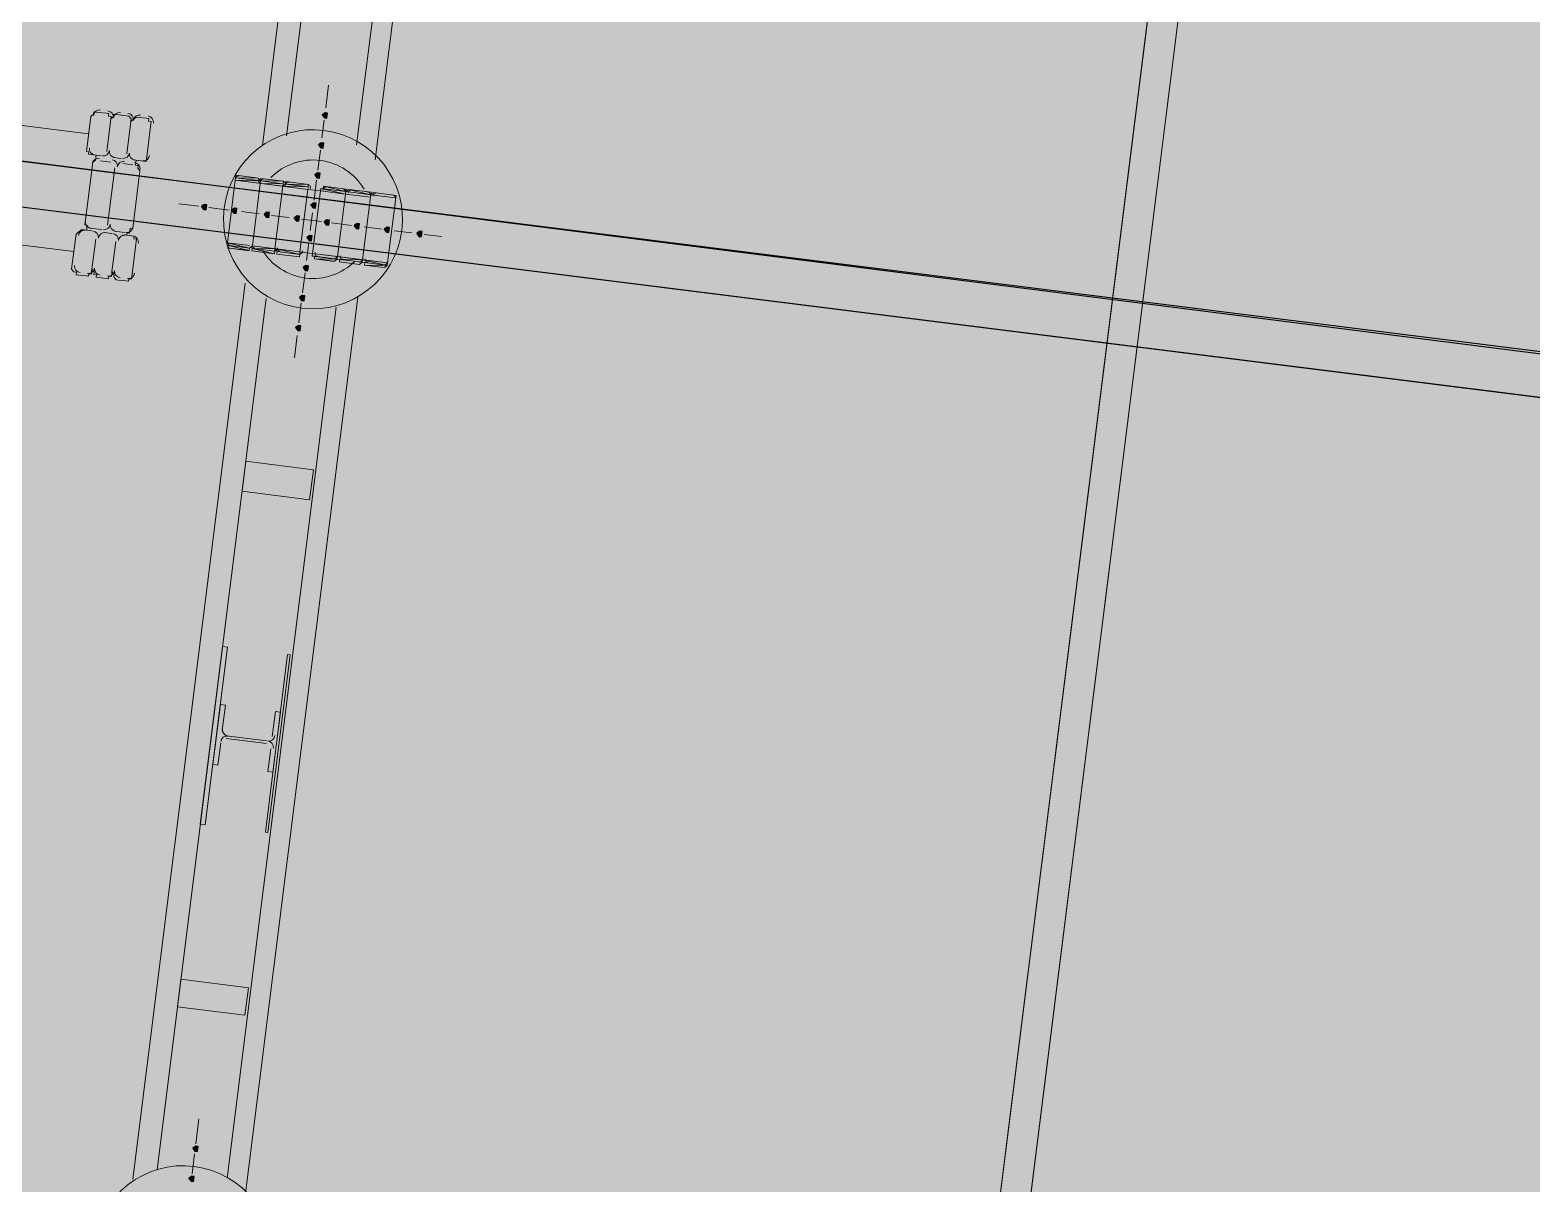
# Model space of a CAD drawing. Header units: metres. Extents: x -4 to 509425, y 7549 to 4732445.
# Drawn here: x 475976.93 to 475981.97, y 4719763.64 to 4719767.52 of the extents above; entities that cross this region are included whole.
import ezdxf

# ---------------------------------------------------------------- set-up
doc = ezdxf.new("R2010")
doc.units = ezdxf.units.M
doc.header["$LTSCALE"] = 0.01
doc.header["$MEASUREMENT"] = 0
doc.layers.get('0').update_dxf_attribs({"lineweight": 0})
doc.layers.add('_SUBESTACIÓN', color=1, linetype='Continuous')
doc.layers.add('SUBESTACION LA VID', color=253, linetype='Continuous')

# ---------------------------------------------------------------- blocks, each defined once
blk = doc.blocks.new('A$Cfff6051d')
at = {"layer": 'SUBESTACION LA VID', "transparency": 33554687}
h = blk.add_hatch(color=256, dxfattribs=at)
h.dxf.hatch_style = 2
h.paths.add_polyline_path([(475977.9302, 4719767.2301), (475977.9313, 4719767.2385), (475977.9229, 4719767.2396), (475977.9134, 4719767.2322), (475977.9208, 4719767.2228), (475977.9292, 4719767.2217)])
h = blk.add_hatch(color=256, dxfattribs=at)
h.dxf.hatch_style = 2
h.paths.add_polyline_path([(475977.9176, 4719767.1293), (475977.9187, 4719767.1377), (475977.9103, 4719767.1388), (475977.9008, 4719767.1314), (475977.9082, 4719767.122), (475977.9166, 4719767.1209)])
h = blk.add_hatch(color=256, dxfattribs=at)
h.dxf.hatch_style = 2
h.paths.add_polyline_path([(475977.905, 4719767.0285), (475977.906, 4719767.0369), (475977.8976, 4719767.038), (475977.8882, 4719767.0306), (475977.8955, 4719767.0212), (475977.9039, 4719767.0201)])
h = blk.add_hatch(color=256, dxfattribs=at)
h.dxf.hatch_style = 2
h.paths.add_polyline_path([(475977.5248, 4719766.9226), (475977.5259, 4719766.931), (475977.5175, 4719766.932), (475977.508, 4719766.9247), (475977.5153, 4719766.9152), (475977.5237, 4719766.9142)])
h = blk.add_hatch(color=256, dxfattribs=at)
h.dxf.hatch_style = 2
h.paths.add_polyline_path([(475977.8923, 4719766.9277), (475977.8934, 4719766.9361), (475977.885, 4719766.9372), (475977.8755, 4719766.9298), (475977.8829, 4719766.9204), (475977.8913, 4719766.9193)])
h = blk.add_hatch(color=256, dxfattribs=at)
h.dxf.hatch_style = 2
h.paths.add_polyline_path([(475977.6256, 4719766.91), (475977.6267, 4719766.9184), (475977.6183, 4719766.9194), (475977.6088, 4719766.9121), (475977.6162, 4719766.9026), (475977.6246, 4719766.9016)])
h = blk.add_hatch(color=256, dxfattribs=at)
h.dxf.hatch_style = 2
h.paths.add_polyline_path([(475977.7348, 4719766.8963), (475977.7359, 4719766.9047), (475977.7275, 4719766.9057), (475977.718, 4719766.8984), (475977.7254, 4719766.8889), (475977.7338, 4719766.8879)])
h = blk.add_hatch(color=256, dxfattribs=at)
h.dxf.hatch_style = 2
h.paths.add_polyline_path([(475977.8356, 4719766.8836), (475977.8367, 4719766.892), (475977.8283, 4719766.8931), (475977.8188, 4719766.8857), (475977.8262, 4719766.8763), (475977.8346, 4719766.8752)])
h = blk.add_hatch(color=256, dxfattribs=at)
h.dxf.hatch_style = 2
h.paths.add_polyline_path([(475977.9364, 4719766.871), (475977.9375, 4719766.8794), (475977.9291, 4719766.8804), (475977.9196, 4719766.8731), (475977.927, 4719766.8636), (475977.9354, 4719766.8626)])
h = blk.add_hatch(color=256, dxfattribs=at)
h.dxf.hatch_style = 2
h.paths.add_polyline_path([(475978.0372, 4719766.8583), (475978.0383, 4719766.8667), (475978.0299, 4719766.8678), (475978.0204, 4719766.8605), (475978.0278, 4719766.851), (475978.0362, 4719766.8499)])
h = blk.add_hatch(color=256, dxfattribs=at)
h.dxf.hatch_style = 2
h.paths.add_polyline_path([(475978.138, 4719766.8457), (475978.1391, 4719766.8541), (475978.1307, 4719766.8552), (475978.1212, 4719766.8478), (475978.1286, 4719766.8384), (475978.137, 4719766.8373)])
h = blk.add_hatch(color=256, dxfattribs=at)
h.dxf.hatch_style = 2
h.paths.add_polyline_path([(475978.2472, 4719766.832), (475978.2483, 4719766.8404), (475978.2399, 4719766.8415), (475978.2304, 4719766.8341), (475978.2378, 4719766.8247), (475978.2462, 4719766.8236)])
h = blk.add_hatch(color=256, dxfattribs=at)
h.dxf.hatch_style = 2
h.paths.add_polyline_path([(475977.8786, 4719766.8185), (475977.8797, 4719766.8269), (475977.8713, 4719766.828), (475977.8618, 4719766.8206), (475977.8692, 4719766.8112), (475977.8776, 4719766.8101)])
h = blk.add_hatch(color=256, dxfattribs=at)
h.dxf.hatch_style = 2
h.paths.add_polyline_path([(475977.866, 4719766.7177), (475977.8671, 4719766.7261), (475977.8587, 4719766.7272), (475977.8492, 4719766.7198), (475977.8566, 4719766.7103), (475977.865, 4719766.7093)])
h = blk.add_hatch(color=256, dxfattribs=at)
h.dxf.hatch_style = 2
h.paths.add_polyline_path([(475977.8534, 4719766.6169), (475977.8544, 4719766.6253), (475977.846, 4719766.6263), (475977.8366, 4719766.619), (475977.8439, 4719766.6095), (475977.8523, 4719766.6085)])
h = blk.add_hatch(color=256, dxfattribs=at)
h.dxf.hatch_style = 2
h.paths.add_polyline_path([(475977.8407, 4719766.5161), (475977.8418, 4719766.5245), (475977.8334, 4719766.5255), (475977.8239, 4719766.5182), (475977.8313, 4719766.5087), (475977.8397, 4719766.5077)])
h = blk.add_hatch(color=256, dxfattribs=at)
h.dxf.hatch_style = 2
h.paths.add_polyline_path([(475977.4953, 4719763.7608), (475977.4964, 4719763.7692), (475977.488, 4719763.7702), (475977.4785, 4719763.7629), (475977.4858, 4719763.7534), (475977.4942, 4719763.7524)])
h = blk.add_hatch(color=256, dxfattribs=at)
h.dxf.hatch_style = 2
h.paths.add_polyline_path([(475977.4827, 4719763.66), (475977.4837, 4719763.6684), (475977.4753, 4719763.6694), (475977.4659, 4719763.6621), (475977.4732, 4719763.6526), (475977.4816, 4719763.6516)])
at = {"layer": 'SUBESTACION LA VID', "lineweight": 15}
for p, q in [((475978.0909, 4719770.1451), (475977.7128, 4719767.1294)), ((475977.7937, 4719767.1619), (475978.1602, 4719770.0852)), ((475978.0289, 4719767.1324), (475978.3954, 4719770.0557)), ((475978.4689, 4719770.0977), (475978.0909, 4719767.082)), ((475980.9038, 4719769.3061), (475980.1666, 4719763.4259)), ((475981.0046, 4719769.2935), (475980.2674, 4719763.4132)), ((475974.9281, 4719767.4444), (475977.129, 4719767.1685)), ((475977.9345, 4719767.332), (475977.925, 4719767.2564)), ((475977.1889, 4719767.2377), (475977.1637, 4719767.2409)), ((475977.2561, 4719767.2293), (475977.2309, 4719767.2325)), ((475977.1364, 4719767.2273), (475977.1227, 4719767.118)), ((475977.1899, 4719767.1096), (475977.2036, 4719767.2188)), ((475977.2036, 4719767.2188), (475977.1899, 4719767.1096)), ((475977.2571, 4719767.1012), (475977.2708, 4719767.2104)), ((475977.2708, 4719767.2104), (475977.2571, 4719767.1012)), ((475977.3233, 4719767.2209), (475977.2981, 4719767.224)), ((475977.3243, 4719767.0928), (475977.338, 4719767.202)), ((475977.9197, 4719767.2144), (475977.9124, 4719767.1556)), ((475977.1458, 4719767.0981), (475977.171, 4719767.0949)), ((475977.1542, 4719767.097), (475977.1521, 4719767.0802)), ((475977.213, 4719767.0897), (475977.2382, 4719767.0865)), ((475977.2802, 4719767.0812), (475977.3054, 4719767.0781)), ((475977.2886, 4719767.0802), (475977.2865, 4719767.0634)), ((475977.9071, 4719767.1136), (475977.8987, 4719767.0464)), ((475974.8786, 4719767.0496), (475977.0795, 4719766.7736)), ((476072.6429, 4719755.0745), (475976.8959, 4719767.0782)), ((475977.1173, 4719766.8713), (475977.1416, 4719767.0645)), ((475977.1689, 4719767.0781), (475977.2025, 4719767.0739)), ((475977.2172, 4719767.055), (475977.193, 4719766.8618)), ((475977.193, 4719766.8618), (475977.2172, 4719767.055)), ((475977.2445, 4719767.0687), (475977.2781, 4719767.0644)), ((475977.3012, 4719767.0445), (475977.277, 4719766.8513)), ((475977.6214, 4719767.0129), (475977.5951, 4719766.8029)), ((475977.6908, 4719767.0212), (475977.6319, 4719767.0286)), ((475977.7054, 4719767.0023), (475977.6791, 4719766.7923)), ((475977.6791, 4719766.7923), (475977.7054, 4719767.0023)), ((475977.7748, 4719767.0107), (475977.716, 4719767.0181)), ((475977.781, 4719766.9929), (475977.7547, 4719766.7828)), ((475977.7547, 4719766.7828), (475977.781, 4719766.9929)), ((475977.8588, 4719767.0002), (475977.8, 4719767.0075)), ((475977.8387, 4719766.7723), (475977.8651, 4719766.9823)), ((475977.8945, 4719767.0128), (475977.886, 4719766.9456)), ((475977.926, 4719766.9917), (475977.9764, 4719766.9854)), ((475978.01, 4719766.9812), (475978.0604, 4719766.9749)), ((475977.4996, 4719766.9257), (475977.4324, 4719766.9342)), ((475977.8807, 4719766.767), (475977.9071, 4719766.9771)), ((475977.9911, 4719766.9665), (475977.9647, 4719766.7565)), ((475977.9647, 4719766.7565), (475977.9911, 4719766.9665)), ((475978.0751, 4719766.956), (475978.0487, 4719766.746)), ((475978.0487, 4719766.746), (475978.0751, 4719766.956)), ((475978.094, 4719766.9707), (475978.1444, 4719766.9644)), ((475978.1591, 4719766.9455), (475978.1327, 4719766.7355)), ((476072.6239, 4719754.9233), (475976.8769, 4719766.927)), ((475977.6004, 4719766.9131), (475977.5332, 4719766.9215)), ((475977.7012, 4719766.9005), (475977.6424, 4719766.9078)), ((475977.802, 4719766.8878), (475977.7432, 4719766.8952)), ((475977.9112, 4719766.8741), (475977.844, 4719766.8826)), ((475977.8808, 4719766.9036), (475977.8734, 4719766.8448)), ((475977.1142, 4719766.8461), (475977.1394, 4719766.8429)), ((475977.1226, 4719766.845), (475977.1236, 4719766.8534)), ((475977.174, 4719766.8471), (475977.132, 4719766.8524)), ((475977.1814, 4719766.8377), (475977.2066, 4719766.8345)), ((475977.2496, 4719766.8376), (475977.216, 4719766.8418)), ((475977.2486, 4719766.8292), (475977.2738, 4719766.8261)), ((475977.257, 4719766.8282), (475977.258, 4719766.8366)), ((475978.012, 4719766.8615), (475977.9448, 4719766.8699)), ((475978.1128, 4719766.8489), (475978.054, 4719766.8562)), ((475978.2136, 4719766.8362), (475978.1548, 4719766.8436)), ((475978.3144, 4719766.8236), (475978.2556, 4719766.831)), ((475977.0732, 4719766.7232), (475977.0858, 4719766.824)), ((475977.153, 4719766.8156), (475977.1404, 4719766.7148)), ((475977.1404, 4719766.7148), (475977.153, 4719766.8156)), ((475977.2202, 4719766.8072), (475977.2076, 4719766.7064)), ((475977.2076, 4719766.7064), (475977.2202, 4719766.8072)), ((475977.2874, 4719766.7988), (475977.2748, 4719766.698)), ((475977.6014, 4719766.785), (475977.6602, 4719766.7776)), ((475977.8681, 4719766.8028), (475977.8608, 4719766.744)), ((475977.6854, 4719766.7745), (475977.7442, 4719766.7671)), ((475977.7694, 4719766.7639), (475977.8282, 4719766.7566)), ((475977.9458, 4719766.7418), (475977.8954, 4719766.7481)), ((475978.0298, 4719766.7313), (475977.9794, 4719766.7376)), ((475977.1204, 4719766.6917), (475977.0952, 4719766.6949)), ((475977.1876, 4719766.6833), (475977.1624, 4719766.6864)), ((475977.2548, 4719766.6749), (475977.2296, 4719766.678)), ((475977.8555, 4719766.7019), (475977.8471, 4719766.6347)), ((475978.1138, 4719766.7208), (475978.0634, 4719766.7271)), ((475977.2779, 4719763.66), (475977.6549, 4719766.6674)), ((475977.7253, 4719766.6159), (475977.3588, 4719763.6926)), ((475977.9605, 4719766.5864), (475977.594, 4719763.6631)), ((475977.6559, 4719763.6127), (475978.0329, 4719766.62)), ((475977.8429, 4719766.6011), (475977.8344, 4719766.5339)), ((475977.8292, 4719766.4919), (475977.8197, 4719766.4163)), ((475977.7258, 4719765.1227), (475977.5914, 4719765.1395)), ((475977.5924, 4719765.1479), (475977.7268, 4719765.1311)), ((475977.4995, 4719763.8626), (475977.489, 4719763.7786)), ((475977.4848, 4719763.745), (475977.4764, 4719763.6778))]:
    blk.add_line(p, q, dxfattribs=at)
at = {"layer": 'SUBESTACION LA VID', "lineweight": 0}
for p, q in [((475977.6214, 4719767.0129), (475977.7065, 4719767.0107)), ((475977.6225, 4719767.0213), (475977.6981, 4719767.0118)), ((475977.6225, 4719767.0213), (475977.6981, 4719767.0118)), ((475977.6225, 4719767.0213), (475977.6992, 4719767.0202)), ((475977.6235, 4719767.0297), (475977.6992, 4719767.0202)), ((475977.6235, 4719767.0297), (475977.6992, 4719767.0202)), ((475977.6235, 4719767.0297), (475977.6908, 4719767.0212)), ((475977.6319, 4719767.0286), (475977.6908, 4719767.0212)), ((475977.6319, 4719767.0286), (475977.6908, 4719767.0212)), ((475977.6319, 4719767.0286), (475977.6908, 4719767.0212)), ((475977.7054, 4719767.0023), (475977.7821, 4719767.0013)), ((475977.7065, 4719767.0107), (475977.7821, 4719767.0013)), ((475977.7065, 4719767.0107), (475977.7821, 4719767.0013)), ((475977.7065, 4719767.0107), (475977.7832, 4719767.0097)), ((475977.7076, 4719767.0191), (475977.7832, 4719767.0097)), ((475977.7076, 4719767.0191), (475977.7832, 4719767.0097)), ((475977.716, 4719767.0181), (475977.7832, 4719767.0097)), ((475977.716, 4719767.0181), (475977.7748, 4719767.0107)), ((475977.716, 4719767.0181), (475977.7748, 4719767.0107)), ((475977.781, 4719766.9929), (475977.8661, 4719766.9907)), ((475977.7905, 4719767.0002), (475977.8661, 4719766.9907)), ((475977.7905, 4719767.0002), (475977.8661, 4719766.9907)), ((475977.7905, 4719767.0002), (475977.8661, 4719766.9907)), ((475977.7905, 4719767.0002), (475977.8661, 4719766.9907)), ((475977.7905, 4719767.0002), (475977.8672, 4719766.9991)), ((475977.7916, 4719767.0086), (475977.8672, 4719766.9991)), ((475977.7916, 4719767.0086), (475977.8672, 4719766.9991)), ((475977.7916, 4719767.0086), (475977.8588, 4719767.0002)), ((475977.7916, 4719767.0086), (475977.8588, 4719767.0002)), ((475977.8, 4719767.0075), (475977.8588, 4719767.0002)), ((475977.8, 4719767.0075), (475977.8588, 4719767.0002)), ((475977.9081, 4719766.9855), (475977.9911, 4719766.9665)), ((475977.9165, 4719766.9844), (475977.9921, 4719766.9749)), ((475977.9165, 4719766.9844), (475977.9921, 4719766.9749)), ((475977.9176, 4719766.9928), (475977.9921, 4719766.9749)), ((475977.9176, 4719766.9928), (475977.9932, 4719766.9833)), ((475977.9176, 4719766.9928), (475977.9932, 4719766.9833)), ((475977.9176, 4719766.9928), (475977.9848, 4719766.9844)), ((475977.9176, 4719766.9928), (475977.9848, 4719766.9844)), ((475977.926, 4719766.9917), (475977.9848, 4719766.9844)), ((475977.926, 4719766.9917), (475977.9848, 4719766.9844)), ((475978.0016, 4719766.9823), (475978.0761, 4719766.9644)), ((475978.0016, 4719766.9823), (475978.0688, 4719766.9738)), ((475978.0016, 4719766.9823), (475978.0688, 4719766.9738)), ((475978.0016, 4719766.9823), (475978.0688, 4719766.9738)), ((475978.0016, 4719766.9823), (475978.0688, 4719766.9738)), ((475978.01, 4719766.9812), (475978.0688, 4719766.9738)), ((475978.01, 4719766.9812), (475978.0688, 4719766.9738)), ((475977.9921, 4719766.9749), (475978.0761, 4719766.9644)), ((475977.9921, 4719766.9749), (475978.0761, 4719766.9644)), ((475978.0005, 4719766.9739), (475978.0761, 4719766.9644)), ((475978.0761, 4719766.9644), (475978.1601, 4719766.9539)), ((475978.0845, 4719766.9633), (475978.1601, 4719766.9539)), ((475978.0856, 4719766.9717), (475978.1528, 4719766.9633)), ((475978.0856, 4719766.9717), (475978.1528, 4719766.9633)), ((475978.094, 4719766.9707), (475978.1528, 4719766.9633)), ((475978.094, 4719766.9707), (475978.1528, 4719766.9633)), ((475977.6686, 4719766.7766), (475977.593, 4719766.7861)), ((475977.6686, 4719766.7766), (475977.5941, 4719766.7945)), ((475977.6697, 4719766.785), (475977.5951, 4719766.8029)), ((475977.6707, 4719766.7934), (475977.5951, 4719766.8029)), ((475977.6686, 4719766.7766), (475977.6014, 4719766.785)), ((475977.6686, 4719766.7766), (475977.6014, 4719766.785)), ((475977.7526, 4719766.766), (475977.6781, 4719766.7839)), ((475977.7537, 4719766.7744), (475977.6781, 4719766.7839)), ((475977.7537, 4719766.7744), (475977.6781, 4719766.7839)), ((475977.7537, 4719766.7744), (475977.6781, 4719766.7839)), ((475977.7537, 4719766.7744), (475977.6781, 4719766.7839)), ((475977.7547, 4719766.7828), (475977.6781, 4719766.7839)), ((475977.8387, 4719766.7723), (475977.7547, 4719766.7828)), ((475977.8377, 4719766.7639), (475977.7631, 4719766.7818)), ((475977.7442, 4719766.7671), (475977.677, 4719766.7755)), ((475977.7526, 4719766.766), (475977.677, 4719766.7755)), ((475977.7526, 4719766.766), (475977.677, 4719766.7755)), ((475977.7442, 4719766.7671), (475977.6854, 4719766.7745)), ((475977.7442, 4719766.7671), (475977.6854, 4719766.7745)), ((475977.8282, 4719766.7566), (475977.761, 4719766.765)), ((475977.8366, 4719766.7555), (475977.761, 4719766.765)), ((475977.8366, 4719766.7555), (475977.761, 4719766.765)), ((475977.8377, 4719766.7639), (475977.7621, 4719766.7734)), ((475977.8377, 4719766.7639), (475977.7621, 4719766.7734)), ((475977.8377, 4719766.7639), (475977.7621, 4719766.7734)), ((475977.8377, 4719766.7639), (475977.7621, 4719766.7734)), ((475977.8377, 4719766.7639), (475977.7621, 4719766.7734)), ((475977.9637, 4719766.7481), (475977.8797, 4719766.7586)), ((475977.9637, 4719766.7481), (475977.8797, 4719766.7586)), ((475977.9542, 4719766.7408), (475977.887, 4719766.7492)), ((475977.9637, 4719766.7481), (475977.887, 4719766.7492)), ((475977.9458, 4719766.7418), (475977.8954, 4719766.7481)), ((475978.0477, 4719766.7376), (475977.9637, 4719766.7481)), ((475978.0382, 4719766.7302), (475977.971, 4719766.7387)), ((475978.0382, 4719766.7302), (475977.971, 4719766.7387)), ((475978.0477, 4719766.7376), (475977.9721, 4719766.7471)), ((475978.0477, 4719766.7376), (475977.9721, 4719766.7471)), ((475978.0477, 4719766.7376), (475977.9721, 4719766.7471)), ((475978.0382, 4719766.7302), (475977.9794, 4719766.7376)), ((475978.1317, 4719766.7271), (475978.0477, 4719766.7376)), ((475978.1222, 4719766.7197), (475978.055, 4719766.7281)), ((475978.1222, 4719766.7197), (475978.055, 4719766.7281)), ((475978.1222, 4719766.7197), (475978.055, 4719766.7281)), ((475978.1222, 4719766.7197), (475978.055, 4719766.7281)), ((475978.1317, 4719766.7271), (475978.055, 4719766.7281)), ((475978.1317, 4719766.7271), (475978.0561, 4719766.7365)), ((475978.1222, 4719766.7197), (475978.0634, 4719766.7271))]:
    blk.add_line(p, q, dxfattribs=at)
at = {"layer": 'SUBESTACION LA VID', "lineweight": 15}
for points in [[(475980.9038, 4719769.3061), (475981.0046, 4719769.2935), (475980.2674, 4719763.4132), (475980.1666, 4719763.4259), (475980.9038, 4719769.3061)], [(475977.1227, 4719767.118), (475977.1364, 4719767.2273), (475977.1458, 4719767.2346), (475977.1469, 4719767.243), (475977.1553, 4719767.242), (475977.1637, 4719767.2409), (475977.1889, 4719767.2377), (475977.1973, 4719767.2367), (475977.1962, 4719767.2283), (475977.2046, 4719767.2272), (475977.2036, 4719767.2188), (475977.213, 4719767.2262), (475977.2141, 4719767.2346), (475977.2225, 4719767.2335), (475977.2309, 4719767.2325), (475977.2561, 4719767.2293), (475977.2645, 4719767.2283), (475977.2718, 4719767.2188), (475977.2708, 4719767.2104), (475977.2802, 4719767.2178), (475977.2897, 4719767.2251), (475977.2981, 4719767.224), (475977.3233, 4719767.2209), (475977.3317, 4719767.2198), (475977.3306, 4719767.2114), (475977.339, 4719767.2104), (475977.338, 4719767.202), (475977.3243, 4719767.0928), (475977.3232, 4719767.0844), (475977.3222, 4719767.076), (475977.3138, 4719767.077), (475977.3054, 4719767.0781), (475977.2886, 4719767.0802), (475977.2865, 4719767.0634), (475977.2949, 4719767.0623), (475977.2938, 4719767.0539), (475977.3012, 4719767.0445), (475977.277, 4719766.8513), (475977.2686, 4719766.8523), (475977.2675, 4719766.8439), (475977.2664, 4719766.8355), (475977.258, 4719766.8366), (475977.257, 4719766.8282), (475977.2738, 4719766.8261), (475977.2822, 4719766.825), (475977.2811, 4719766.8166), (475977.2895, 4719766.8156), (475977.2885, 4719766.8072), (475977.2874, 4719766.7988), (475977.2748, 4719766.698), (475977.2737, 4719766.6896), (475977.2727, 4719766.6812), (475977.2643, 4719766.6822), (475977.2632, 4719766.6738), (475977.2548, 4719766.6749), (475977.2296, 4719766.678), (475977.2212, 4719766.6791), (475977.2139, 4719766.6885), (475977.2149, 4719766.6969), (475977.2076, 4719766.7064), (475977.2065, 4719766.698), (475977.2055, 4719766.6896), (475977.1971, 4719766.6906), (475977.196, 4719766.6822), (475977.1876, 4719766.6833), (475977.1624, 4719766.6864), (475977.154, 4719766.6875), (475977.1551, 4719766.6959), (475977.1467, 4719766.697), (475977.1477, 4719766.7054), (475977.1404, 4719766.7148), (475977.1393, 4719766.7064), (475977.1383, 4719766.698), (475977.1299, 4719766.6991), (475977.1288, 4719766.6907), (475977.1204, 4719766.6917), (475977.0952, 4719766.6949), (475977.0868, 4719766.6959), (475977.0879, 4719766.7043), (475977.0795, 4719766.7054), (475977.0721, 4719766.7148), (475977.0732, 4719766.7232), (475977.0858, 4719766.824), (475977.0869, 4719766.8324), (475977.0963, 4719766.8398), (475977.1058, 4719766.8471), (475977.1142, 4719766.8461), (475977.1226, 4719766.845), (475977.1236, 4719766.8534), (475977.1247, 4719766.8618), (475977.1163, 4719766.8629), (475977.1173, 4719766.8713), (475977.1416, 4719767.0645), (475977.1426, 4719767.0729), (475977.1521, 4719767.0802), (475977.1542, 4719767.097), (475977.1458, 4719767.0981), (475977.1374, 4719767.0991), (475977.129, 4719767.1002), (475977.13, 4719767.1086), (475977.1216, 4719767.1096), (475977.1227, 4719767.118)], [(476072.6239, 4719754.9233), (476072.6429, 4719755.0745), (475976.8959, 4719767.0782), (475976.8769, 4719766.927), (476072.6239, 4719754.9233)], [(475977.7328, 4719767.016), (475977.716, 4719767.0181), (475977.7076, 4719767.0191), (475977.7065, 4719767.0107), (475977.7054, 4719767.0023), (475977.6981, 4719767.0118), (475977.6992, 4719767.0202), (475977.6908, 4719767.0212), (475977.6319, 4719767.0286), (475977.6235, 4719767.0297), (475977.6225, 4719767.0213), (475977.6214, 4719767.0129), (475977.5951, 4719766.8029), (475977.5941, 4719766.7945), (475977.6014, 4719766.785), (475977.6602, 4719766.7776), (475977.6686, 4719766.7766), (475977.6697, 4719766.785), (475977.6791, 4719766.7923), (475977.6781, 4719766.7839), (475977.677, 4719766.7755), (475977.6854, 4719766.7745), (475977.7442, 4719766.7671), (475977.7526, 4719766.766), (475977.7537, 4719766.7744), (475977.7547, 4719766.7828), (475977.7621, 4719766.7734), (475977.761, 4719766.765), (475977.7694, 4719766.7639), (475977.8282, 4719766.7566), (475977.8366, 4719766.7555), (475977.8377, 4719766.7639), (475977.8387, 4719766.7723), (475977.8807, 4719766.767), (475977.8797, 4719766.7586), (475977.8881, 4719766.7576), (475977.887, 4719766.7492), (475977.8954, 4719766.7481), (475977.9458, 4719766.7418), (475977.9542, 4719766.7408), (475977.9637, 4719766.7481), (475977.9647, 4719766.7565), (475977.9637, 4719766.7481), (475977.9721, 4719766.7471), (475977.971, 4719766.7387), (475977.9794, 4719766.7376), (475978.0298, 4719766.7313), (475978.0382, 4719766.7302), (475978.0477, 4719766.7376), (475978.0487, 4719766.746), (475978.0477, 4719766.7376), (475978.0561, 4719766.7365), (475978.055, 4719766.7281), (475978.0634, 4719766.7271), (475978.1138, 4719766.7208), (475978.1222, 4719766.7197), (475978.1317, 4719766.7271), (475978.1327, 4719766.7355), (475978.1591, 4719766.9455), (475978.1601, 4719766.9539), (475978.1612, 4719766.9623), (475978.1528, 4719766.9633), (475978.1444, 4719766.9644), (475978.094, 4719766.9707), (475978.0856, 4719766.9717), (475978.0761, 4719766.9644), (475978.0751, 4719766.956), (475978.0761, 4719766.9644), (475978.0772, 4719766.9728), (475978.0688, 4719766.9738), (475978.0604, 4719766.9749), (475978.01, 4719766.9812), (475978.0016, 4719766.9823), (475977.9921, 4719766.9749), (475977.9911, 4719766.9665), (475977.9921, 4719766.9749), (475977.9932, 4719766.9833), (475977.9848, 4719766.9844), (475977.9764, 4719766.9854), (475977.926, 4719766.9917), (475977.9176, 4719766.9928), (475977.9165, 4719766.9844), (475977.9081, 4719766.9855), (475977.9071, 4719766.9771), (475977.8651, 4719766.9823), (475977.8661, 4719766.9907), (475977.8672, 4719766.9991), (475977.8588, 4719767.0002), (475977.8, 4719767.0075), (475977.7916, 4719767.0086), (475977.7905, 4719767.0002), (475977.781, 4719766.9929), (475977.7821, 4719767.0013), (475977.7832, 4719767.0097), (475977.7748, 4719767.0107), (475977.7328, 4719767.016)], [(475977.6442, 4719765.9691), (475977.6568, 4719766.0699), (475977.8836, 4719766.0414), (475977.871, 4719765.9406), (475977.6442, 4719765.9691)], [(475977.5957, 4719765.4461), (475977.5209, 4719764.8497), (475977.5041, 4719764.8518), (475977.5789, 4719765.4482), (475977.5957, 4719765.4461)], [(475977.7973, 4719765.4209), (475977.7225, 4719764.8244), (475977.7309, 4719764.8234), (475977.8057, 4719765.4198), (475977.7973, 4719765.4209)], [(475977.5462, 4719765.0513), (475977.5714, 4719765.2529), (475977.5883, 4719765.2508), (475977.5777, 4719765.1668)], [(475977.7457, 4719765.1458), (475977.7563, 4719765.2298), (475977.7731, 4719765.2277), (475977.7478, 4719765.026), (475977.731, 4719765.0282), (475977.7405, 4719765.1038)], [(475977.5725, 4719765.1248), (475977.563, 4719765.0492), (475977.5462, 4719765.0513)], [(475977.4272, 4719764.2386), (475977.4388, 4719764.331), (475977.6656, 4719764.3026), (475977.654, 4719764.2102), (475977.4272, 4719764.2386)]]:
    blk.add_lwpolyline(points, dxfattribs=at)
at = {"layer": 'SUBESTACION LA VID'}
for points in [[(475977.9302, 4719767.2301), (475977.9313, 4719767.2385), (475977.9229, 4719767.2396), (475977.9134, 4719767.2322), (475977.9208, 4719767.2228), (475977.9292, 4719767.2217)], [(475977.9176, 4719767.1293), (475977.9187, 4719767.1377), (475977.9103, 4719767.1388), (475977.9008, 4719767.1314), (475977.9082, 4719767.122), (475977.9166, 4719767.1209)], [(475977.905, 4719767.0285), (475977.906, 4719767.0369), (475977.8976, 4719767.038), (475977.8882, 4719767.0306), (475977.8955, 4719767.0212), (475977.9039, 4719767.0201)], [(475977.5248, 4719766.9226), (475977.5259, 4719766.931), (475977.5175, 4719766.932), (475977.508, 4719766.9247), (475977.5153, 4719766.9152), (475977.5237, 4719766.9142)], [(475977.8923, 4719766.9277), (475977.8934, 4719766.9361), (475977.885, 4719766.9372), (475977.8755, 4719766.9298), (475977.8829, 4719766.9204), (475977.8913, 4719766.9193)], [(475977.6256, 4719766.91), (475977.6267, 4719766.9184), (475977.6183, 4719766.9194), (475977.6088, 4719766.9121), (475977.6162, 4719766.9026), (475977.6246, 4719766.9016)], [(475977.7348, 4719766.8963), (475977.7359, 4719766.9047), (475977.7275, 4719766.9057), (475977.718, 4719766.8984), (475977.7254, 4719766.8889), (475977.7338, 4719766.8879)], [(475977.8356, 4719766.8836), (475977.8367, 4719766.892), (475977.8283, 4719766.8931), (475977.8188, 4719766.8857), (475977.8262, 4719766.8763), (475977.8346, 4719766.8752)], [(475977.9364, 4719766.871), (475977.9375, 4719766.8794), (475977.9291, 4719766.8804), (475977.9196, 4719766.8731), (475977.927, 4719766.8636), (475977.9354, 4719766.8626)], [(475978.0372, 4719766.8583), (475978.0383, 4719766.8667), (475978.0299, 4719766.8678), (475978.0204, 4719766.8605), (475978.0278, 4719766.851), (475978.0362, 4719766.8499)], [(475978.138, 4719766.8457), (475978.1391, 4719766.8541), (475978.1307, 4719766.8552), (475978.1212, 4719766.8478), (475978.1286, 4719766.8384), (475978.137, 4719766.8373)], [(475978.2472, 4719766.832), (475978.2483, 4719766.8404), (475978.2399, 4719766.8415), (475978.2304, 4719766.8341), (475978.2378, 4719766.8247), (475978.2462, 4719766.8236)], [(475977.8786, 4719766.8185), (475977.8797, 4719766.8269), (475977.8713, 4719766.828), (475977.8618, 4719766.8206), (475977.8692, 4719766.8112), (475977.8776, 4719766.8101)], [(475977.866, 4719766.7177), (475977.8671, 4719766.7261), (475977.8587, 4719766.7272), (475977.8492, 4719766.7198), (475977.8566, 4719766.7103), (475977.865, 4719766.7093)], [(475977.8534, 4719766.6169), (475977.8544, 4719766.6253), (475977.846, 4719766.6263), (475977.8366, 4719766.619), (475977.8439, 4719766.6095), (475977.8523, 4719766.6085)], [(475977.8407, 4719766.5161), (475977.8418, 4719766.5245), (475977.8334, 4719766.5255), (475977.8239, 4719766.5182), (475977.8313, 4719766.5087), (475977.8397, 4719766.5077)], [(475977.4953, 4719763.7608), (475977.4964, 4719763.7692), (475977.488, 4719763.7702), (475977.4785, 4719763.7629), (475977.4858, 4719763.7534), (475977.4942, 4719763.7524)], [(475977.4827, 4719763.66), (475977.4837, 4719763.6684), (475977.4753, 4719763.6694), (475977.4659, 4719763.6621), (475977.4732, 4719763.6526), (475977.4816, 4719763.6516)]]:
    blk.add_lwpolyline(points, close=True, dxfattribs=at)
at = {"layer": 'SUBESTACION LA VID', "lineweight": 0}
for points in [[(475977.9302, 4719767.2301), (475977.9313, 4719767.2385), (475977.9229, 4719767.2396), (475977.9134, 4719767.2322), (475977.9208, 4719767.2228), (475977.9292, 4719767.2217)], [(475977.9176, 4719767.1293), (475977.9187, 4719767.1377), (475977.9103, 4719767.1388), (475977.9008, 4719767.1314), (475977.9082, 4719767.122), (475977.9166, 4719767.1209)], [(475977.905, 4719767.0285), (475977.906, 4719767.0369), (475977.8976, 4719767.038), (475977.8882, 4719767.0306), (475977.8955, 4719767.0212), (475977.9039, 4719767.0201)], [(475977.5248, 4719766.9226), (475977.5259, 4719766.931), (475977.5175, 4719766.932), (475977.508, 4719766.9247), (475977.5153, 4719766.9152), (475977.5237, 4719766.9142)], [(475977.8923, 4719766.9277), (475977.8934, 4719766.9361), (475977.885, 4719766.9372), (475977.8755, 4719766.9298), (475977.8829, 4719766.9204), (475977.8913, 4719766.9193)], [(475977.6256, 4719766.91), (475977.6267, 4719766.9184), (475977.6183, 4719766.9194), (475977.6088, 4719766.9121), (475977.6162, 4719766.9026), (475977.6246, 4719766.9016)], [(475977.7348, 4719766.8963), (475977.7359, 4719766.9047), (475977.7275, 4719766.9057), (475977.718, 4719766.8984), (475977.7254, 4719766.8889), (475977.7338, 4719766.8879)], [(475977.8356, 4719766.8836), (475977.8367, 4719766.892), (475977.8283, 4719766.8931), (475977.8188, 4719766.8857), (475977.8262, 4719766.8763), (475977.8346, 4719766.8752)], [(475977.9364, 4719766.871), (475977.9375, 4719766.8794), (475977.9291, 4719766.8804), (475977.9196, 4719766.8731), (475977.927, 4719766.8636), (475977.9354, 4719766.8626)], [(475978.0372, 4719766.8583), (475978.0383, 4719766.8667), (475978.0299, 4719766.8678), (475978.0204, 4719766.8605), (475978.0278, 4719766.851), (475978.0362, 4719766.8499)], [(475978.138, 4719766.8457), (475978.1391, 4719766.8541), (475978.1307, 4719766.8552), (475978.1212, 4719766.8478), (475978.1286, 4719766.8384), (475978.137, 4719766.8373)], [(475978.2472, 4719766.832), (475978.2483, 4719766.8404), (475978.2399, 4719766.8415), (475978.2304, 4719766.8341), (475978.2378, 4719766.8247), (475978.2462, 4719766.8236)], [(475977.8786, 4719766.8185), (475977.8797, 4719766.8269), (475977.8713, 4719766.828), (475977.8618, 4719766.8206), (475977.8692, 4719766.8112), (475977.8776, 4719766.8101)], [(475977.866, 4719766.7177), (475977.8671, 4719766.7261), (475977.8587, 4719766.7272), (475977.8492, 4719766.7198), (475977.8566, 4719766.7103), (475977.865, 4719766.7093)], [(475977.8534, 4719766.6169), (475977.8544, 4719766.6253), (475977.846, 4719766.6263), (475977.8366, 4719766.619), (475977.8439, 4719766.6095), (475977.8523, 4719766.6085)], [(475977.8407, 4719766.5161), (475977.8418, 4719766.5245), (475977.8334, 4719766.5255), (475977.8239, 4719766.5182), (475977.8313, 4719766.5087), (475977.8397, 4719766.5077)], [(475977.4953, 4719763.7608), (475977.4964, 4719763.7692), (475977.488, 4719763.7702), (475977.4785, 4719763.7629), (475977.4858, 4719763.7534), (475977.4942, 4719763.7524)], [(475977.4827, 4719763.66), (475977.4837, 4719763.6684), (475977.4753, 4719763.6694), (475977.4659, 4719763.6621), (475977.4732, 4719763.6526), (475977.4816, 4719763.6516)]]:
    blk.add_lwpolyline(points, close=True, dxfattribs=at)
for points in [[(475977.8651, 4719766.9823), (475977.6214, 4719767.0129), (475977.781, 4719766.9929)], [(475977.6225, 4719767.0213), (475977.6981, 4719767.0118), (475977.6225, 4719767.0213)], [(475977.7065, 4719767.0107), (475977.7821, 4719767.0013), (475977.7065, 4719767.0107)], [(475977.716, 4719767.0181), (475977.7748, 4719767.0107), (475977.716, 4719767.0181)], [(475977.9081, 4719766.9855), (475977.9921, 4719766.9749), (475978.0761, 4719766.9644)], [(475978.0751, 4719766.956), (475977.9911, 4719766.9665), (475977.9071, 4719766.9771)], [(475978.0761, 4719766.9644), (475978.1601, 4719766.9539), (475978.0761, 4719766.9644)], [(475978.0856, 4719766.9717), (475978.1528, 4719766.9633), (475978.0856, 4719766.9717)], [(475977.6697, 4719766.785), (475977.5941, 4719766.7945), (475977.6697, 4719766.785)], [(475977.6697, 4719766.785), (475977.5941, 4719766.7945), (475977.6697, 4719766.785)], [(475977.6602, 4719766.7776), (475977.6014, 4719766.785), (475977.6602, 4719766.7776)], [(475977.8387, 4719766.7723), (475977.6791, 4719766.7923), (475977.7547, 4719766.7828)], [(475977.8282, 4719766.7566), (475977.7694, 4719766.7639), (475977.8282, 4719766.7566)], [(475978.1327, 4719766.7355), (475977.8807, 4719766.767), (475977.9647, 4719766.7565)], [(475977.8954, 4719766.7481), (475977.9542, 4719766.7408), (475977.887, 4719766.7492)], [(475977.9637, 4719766.7481), (475977.8881, 4719766.7576), (475977.9637, 4719766.7481)], [(475978.0477, 4719766.7376), (475977.9637, 4719766.7481), (475978.0487, 4719766.746), (475978.1317, 4719766.7271)], [(475978.0487, 4719766.746), (475977.9647, 4719766.7565), (475978.1327, 4719766.7355), (475978.0487, 4719766.746)], [(475978.0382, 4719766.7302), (475977.971, 4719766.7387), (475978.0382, 4719766.7302)], [(475978.1317, 4719766.7271), (475978.0477, 4719766.7376), (475978.1317, 4719766.7271)]]:
    blk.add_lwpolyline(points, dxfattribs=at)
at = {"layer": 'SUBESTACION LA VID', "lineweight": 15}
for points in [[(475977.1689, 4719767.2488), (475977.1573, 4719767.2502), (475977.1468, 4719767.242), (475977.1453, 4719767.2304)], [(475977.2125, 4719767.222), (475977.214, 4719767.2336), (475977.2057, 4719767.2442), (475977.1941, 4719767.2456)], [(475977.2361, 4719767.2403), (475977.2245, 4719767.2418), (475977.214, 4719767.2336), (475977.2125, 4719767.222)], [(475977.2797, 4719767.2136), (475977.2812, 4719767.2251), (475977.2729, 4719767.2357), (475977.2613, 4719767.2372)], [(475977.3033, 4719767.2319), (475977.2917, 4719767.2334), (475977.2812, 4719767.2251), (475977.2797, 4719767.2136)], [(475977.3469, 4719767.2051), (475977.3484, 4719767.2167), (475977.3401, 4719767.2273), (475977.3285, 4719767.2288)], [(475977.1316, 4719767.1212), (475977.1302, 4719767.1096), (475977.1384, 4719767.099), (475977.15, 4719767.0976)], [(475977.1658, 4719767.087), (475977.1542, 4719767.0885), (475977.1436, 4719767.0804), (475977.1421, 4719767.0688)], [(475977.1752, 4719767.0944), (475977.1868, 4719767.093), (475977.1974, 4719767.1012), (475977.1988, 4719767.1128)], [(475977.1988, 4719767.1128), (475977.1974, 4719767.1012), (475977.2056, 4719767.0906), (475977.2172, 4719767.0891)], [(475977.2261, 4719767.0581), (475977.2276, 4719767.0697), (475977.2194, 4719767.0803), (475977.2078, 4719767.0818)], [(475977.2424, 4719767.086), (475977.254, 4719767.0845), (475977.2646, 4719767.0928), (475977.266, 4719767.1043)], [(475977.266, 4719767.1043), (475977.2646, 4719767.0928), (475977.2728, 4719767.0822), (475977.2844, 4719767.0807)], [(475977.3096, 4719767.0776), (475977.3212, 4719767.0761), (475977.3318, 4719767.0843), (475977.3332, 4719767.0959)], [(475977.2498, 4719767.0765), (475977.2382, 4719767.078), (475977.2276, 4719767.0698), (475977.2261, 4719767.0582)], [(475977.3017, 4719767.0486), (475977.3032, 4719767.0602), (475977.295, 4719767.0708), (475977.2834, 4719767.0723)], [(475977.6361, 4719767.0281), (475977.6292, 4719767.029), (475977.6228, 4719767.024), (475977.622, 4719767.0171)], [(475977.706, 4719767.0065), (475977.7068, 4719767.0135), (475977.7019, 4719767.0198), (475977.695, 4719767.0207)], [(475977.7202, 4719767.0175), (475977.7132, 4719767.0184), (475977.7068, 4719767.0135), (475977.706, 4719767.0065)], [(475977.79, 4719766.996), (475977.7908, 4719767.003), (475977.7859, 4719767.0093), (475977.779, 4719767.0102)], [(475977.8042, 4719767.007), (475977.7972, 4719767.0079), (475977.7908, 4719767.003), (475977.79, 4719766.996)], [(475977.874, 4719766.9855), (475977.8749, 4719766.9924), (475977.8699, 4719766.9988), (475977.863, 4719766.9996)], [(475977.9302, 4719766.9912), (475977.9232, 4719766.9921), (475977.9169, 4719766.9872), (475977.916, 4719766.9802)], [(475977.9916, 4719766.9707), (475977.9925, 4719766.9777), (475977.9875, 4719766.984), (475977.9806, 4719766.9849)], [(475978.0142, 4719766.9807), (475978.0072, 4719766.9816), (475978.0009, 4719766.9766), (475978, 4719766.9697)], [(475978.0756, 4719766.9602), (475978.0765, 4719766.9672), (475978.0715, 4719766.9735), (475978.0646, 4719766.9744)], [(475978.0982, 4719766.9702), (475978.0912, 4719766.971), (475978.0849, 4719766.9661), (475978.084, 4719766.9591)], [(475978.1596, 4719766.9497), (475978.1605, 4719766.9566), (475978.1555, 4719766.963), (475978.1486, 4719766.9638)], [(475977.1184, 4719766.8456), (475977.1068, 4719766.847), (475977.0962, 4719766.8388), (475977.0948, 4719766.8272)], [(475977.1179, 4719766.8756), (475977.1164, 4719766.864), (475977.1246, 4719766.8534), (475977.1362, 4719766.8519)], [(475977.162, 4719766.8188), (475977.1634, 4719766.8304), (475977.1552, 4719766.8409), (475977.1436, 4719766.8424)], [(475977.1856, 4719766.8371), (475977.174, 4719766.8386), (475977.1634, 4719766.8304), (475977.162, 4719766.8188)], [(475977.1782, 4719766.8466), (475977.1898, 4719766.8451), (475977.2004, 4719766.8533), (475977.2019, 4719766.8649)], [(475977.2019, 4719766.865), (475977.2004, 4719766.8534), (475977.2086, 4719766.8428), (475977.2202, 4719766.8413)], [(475977.2292, 4719766.8103), (475977.2306, 4719766.8219), (475977.2224, 4719766.8325), (475977.2108, 4719766.834)], [(475977.2528, 4719766.8287), (475977.2412, 4719766.8302), (475977.2306, 4719766.8219), (475977.2292, 4719766.8103)], [(475977.2538, 4719766.8371), (475977.2654, 4719766.8356), (475977.276, 4719766.8438), (475977.2775, 4719766.8554)], [(475977.2964, 4719766.8019), (475977.2978, 4719766.8135), (475977.2896, 4719766.8241), (475977.278, 4719766.8255)], [(475977.5956, 4719766.8071), (475977.5948, 4719766.8001), (475977.5997, 4719766.7937), (475977.6067, 4719766.7929)], [(475977.6655, 4719766.7855), (475977.6724, 4719766.7846), (475977.6788, 4719766.7896), (475977.6796, 4719766.7965)], [(475977.6796, 4719766.7965), (475977.6788, 4719766.7896), (475977.6837, 4719766.7832), (475977.6907, 4719766.7823)], [(475977.7495, 4719766.775), (475977.7564, 4719766.7741), (475977.7628, 4719766.779), (475977.7636, 4719766.786)], [(475977.7636, 4719766.786), (475977.7628, 4719766.779), (475977.7677, 4719766.7727), (475977.7747, 4719766.7718)], [(475977.8335, 4719766.7644), (475977.8404, 4719766.7636), (475977.8468, 4719766.7685), (475977.8477, 4719766.7755)], [(475977.8897, 4719766.7702), (475977.8888, 4719766.7632), (475977.8937, 4719766.7569), (475977.9007, 4719766.756)], [(475977.9511, 4719766.7497), (475977.958, 4719766.7488), (475977.9644, 4719766.7538), (475977.9653, 4719766.7607)], [(475977.9737, 4719766.7597), (475977.9728, 4719766.7527), (475977.9777, 4719766.7464), (475977.9847, 4719766.7455)], [(475978.0351, 4719766.7392), (475978.042, 4719766.7383), (475978.0484, 4719766.7432), (475978.0493, 4719766.7502)], [(475978.0577, 4719766.7491), (475978.0568, 4719766.7422), (475978.0617, 4719766.7358), (475978.0687, 4719766.7349)], [(475978.1191, 4719766.7286), (475978.126, 4719766.7278), (475978.1324, 4719766.7327), (475978.1333, 4719766.7397)], [(475977.0821, 4719766.7264), (475977.0807, 4719766.7148), (475977.0889, 4719766.7042), (475977.1005, 4719766.7028)], [(475977.1257, 4719766.6996), (475977.1373, 4719766.6981), (475977.1479, 4719766.7064), (475977.1493, 4719766.718)], [(475977.1493, 4719766.718), (475977.1479, 4719766.7064), (475977.1561, 4719766.6958), (475977.1677, 4719766.6943)], [(475977.1929, 4719766.6912), (475977.2045, 4719766.6897), (475977.2151, 4719766.6979), (475977.2165, 4719766.7095)], [(475977.2165, 4719766.7095), (475977.2151, 4719766.6979), (475977.2233, 4719766.6874), (475977.2349, 4719766.6859)], [(475977.2601, 4719766.6827), (475977.2717, 4719766.6813), (475977.2823, 4719766.6895), (475977.2837, 4719766.7011)], [(475977.5782, 4719765.171), (475977.5768, 4719765.1594), (475977.585, 4719765.1488), (475977.5966, 4719765.1474)], [(475977.5966, 4719765.1474), (475977.585, 4719765.1488), (475977.5744, 4719765.1406), (475977.573, 4719765.129)], [(475977.731, 4719765.1305), (475977.7426, 4719765.1291), (475977.7532, 4719765.1373), (475977.7547, 4719765.1489)], [(475977.7494, 4719765.1069), (475977.7508, 4719765.1185), (475977.7426, 4719765.1291), (475977.731, 4719765.1305)]]:
    blk.add_open_spline(points, degree=3, dxfattribs=at)
for points, knots in [([(475977.5841, 4719766.9194), (475977.5635, 4719766.7547), (475977.6803, 4719766.6045), (475977.845, 4719766.5838), (475978.0097, 4719766.5632), (475978.1599, 4719766.6799), (475978.1806, 4719766.8446), (475978.2012, 4719767.0093), (475978.0844, 4719767.1596), (475977.9197, 4719767.1802), (475977.755, 4719767.2009), (475977.6048, 4719767.0841), (475977.5841, 4719766.9194)], [0, 0, 0, 0, 1, 1, 1, 2, 2, 2, 3, 3, 3, 4, 4, 4, 4]), ([(475978.0537, 4719766.9831), (475978.0224, 4719767.0362), (475977.9682, 4719767.0718), (475977.9071, 4719767.0794), (475977.8459, 4719767.0871), (475977.7847, 4719767.066), (475977.7412, 4719767.0223)], [0, 0, 0, 0, 1, 1, 1, 2, 2, 2, 2]), ([(475977.7113, 4719766.7803), (475977.7427, 4719766.7276), (475977.7967, 4719766.6923), (475977.8576, 4719766.6846), (475977.9185, 4719766.677), (475977.9795, 4719766.6979), (475978.023, 4719766.7413)], [0, 0, 0, 0, 1, 1, 1, 2, 2, 2, 2]), ([(475977.1481, 4719763.4417), (475977.1275, 4719763.277), (475977.2443, 4719763.1267), (475977.409, 4719763.1061), (475977.5737, 4719763.0854), (475977.7239, 4719763.2022), (475977.7446, 4719763.3669), (475977.7652, 4719763.5316), (475977.6484, 4719763.6819), (475977.4837, 4719763.7025), (475977.319, 4719763.7232), (475977.1688, 4719763.6064), (475977.1481, 4719763.4417)], [0, 0, 0, 0, 1, 1, 1, 2, 2, 2, 3, 3, 3, 4, 4, 4, 4])]:
    blk.add_open_spline(points, degree=3, knots=knots, dxfattribs=at)
at = {"layer": 'SUBESTACION LA VID'}
for points in [[(475976.8769, 4719766.927), (475976.8769, 4719766.927), (475976.8959, 4719767.0782), (475976.8959, 4719767.0782), (475976.8959, 4719767.0782), (476072.6239, 4719754.9233), (476072.6239, 4719754.9233), (476072.6239, 4719754.9233), (475976.8769, 4719766.927), (475976.8769, 4719766.927)], [(475976.8959, 4719767.0782), (475976.8959, 4719767.0782), (476072.6239, 4719754.9233), (476072.6239, 4719754.9233), (476072.6239, 4719754.9233), (476072.6429, 4719755.0745), (476072.6429, 4719755.0745), (476072.6429, 4719755.0745), (475976.8959, 4719767.0782), (475976.8959, 4719767.0782)]]:
    blk.add_open_spline(points, degree=3, knots=[0, 0, 0, 0, 1, 1, 1, 2, 2, 2, 3, 3, 3, 3], dxfattribs=at)
at = {"layer": 'SUBESTACION LA VID', "lineweight": 0}
for points in [[(475976.8769, 4719766.927), (475976.8769, 4719766.927), (475976.8959, 4719767.0782), (475976.8959, 4719767.0782), (475976.8959, 4719767.0782), (476072.6239, 4719754.9233), (476072.6239, 4719754.9233), (476072.6239, 4719754.9233), (475976.8769, 4719766.927), (475976.8769, 4719766.927)], [(475976.8959, 4719767.0782), (475976.8959, 4719767.0782), (476072.6239, 4719754.9233), (476072.6239, 4719754.9233), (476072.6239, 4719754.9233), (476072.6429, 4719755.0745), (476072.6429, 4719755.0745), (476072.6429, 4719755.0745), (475976.8959, 4719767.0782), (475976.8959, 4719767.0782)]]:
    blk.add_open_spline(points, degree=3, knots=[0, 0, 0, 0, 1, 1, 1, 2, 2, 2, 3, 3, 3, 3], dxfattribs=at)

msp = doc.modelspace()

# ---------------------------------------------------------------- hatches: boundary and pattern name
at = {"layer": '_SUBESTACIÓN', "transparency": 33554559}
h = msp.add_hatch(color=1, dxfattribs=at)
h.dxf.hatch_style = 1
h.paths.add_polyline_path([(475968.6399, 4719805.825), (476089.9386, 4719790.615), (476078.1686, 4719696.74), (475956.8686, 4719711.9502)])

# ---------------------------------------------------------------- block references
at = {"linetype": 'Continuous'}
msp.add_blockref('A$Cfff6051d', (0, 0), dxfattribs=at)

doc.saveas('drawing.dxf')
